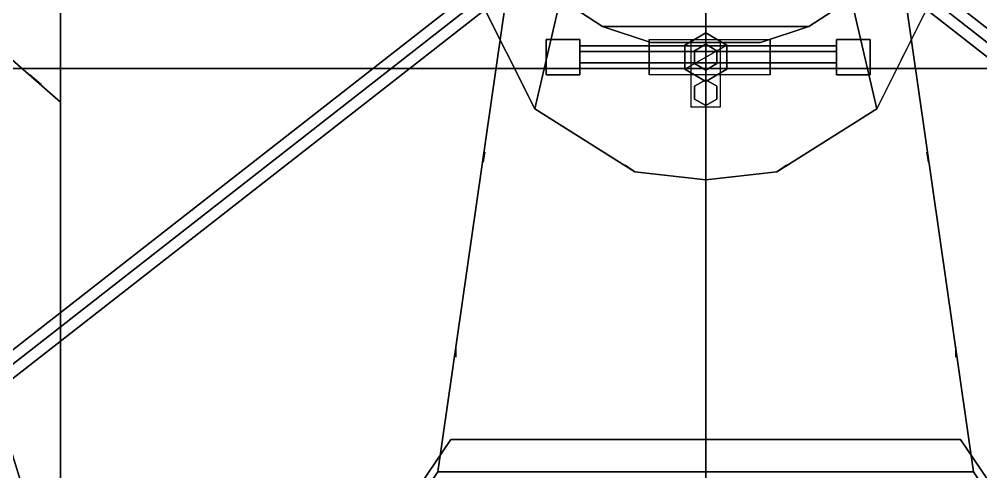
# Model space of a CAD drawing. Header units: millimetres. Extents: x -15 to 15, y -108 to 101.
# Drawn here: x -4.26 to 1.7, y -23.65 to -20.84 of the extents above; entities that cross this region are included whole.
import ezdxf

# ---------------------------------------------------------------- set-up
doc = ezdxf.new("R2010")
doc.units = ezdxf.units.MM
for name, color, linetype in [('citadelle', 3, 'Continuous'), ('platforms', 6, 'Continuous'), ('railings', 6, 'Continuous'), ('railings_mirrored', 6, 'Continuous'), ('rangefinders', 2, 'Continuous'), ('superstructure', 4, 'Continuous')]:
    doc.layers.add(name, color=color, linetype=linetype)

msp = doc.modelspace()

# ---------------------------------------------------------------- linework, layer by layer
for points in [[(-6.59, -15.27, -9.44), (0, -15.27, -9.55), (0, -21.15, -9.55), (-5.04, -21.15, -9.44)], [(5.04, -21.15, -9.44), (0, -21.15, -9.55), (0, -15.27, -9.55), (6.59, -15.27, -9.44)], [(-6.52, -21.15, -9.34), (-5.04, -21.15, -9.44), (-3.22, -27.03, -9.44), (-4.77, -27.03, -9.34)], [(-5.04, -21.15, -9.44), (0, -21.15, -9.55), (0, -27.03, -9.55), (-3.22, -27.03, -9.44)], [(3.22, -27.03, -9.44), (0, -27.03, -9.55), (0, -21.15, -9.55), (5.04, -21.15, -9.44)]]:
    msp.add_3dface(points)
at = {"layer": 'citadelle'}
msp.add_3dface([(12.11, -12.91, 4.59), (-12.11, -12.91, 4.59), (-11.83, -24.43, 4.59), (11.83, -24.43, 4.59)], dxfattribs=at)
at = {"layer": 'platforms'}
for points in [[(-1.41, -20.7, 22.68), (-1.06, -21.4, 22.68), (0, -16.85, 22.68), (-1.84, -20.17, 22.68)], [(0, -16.85, 22.53), (-1.06, -21.4, 22.53), (-1.41, -20.7, 22.53), (-1.84, -20.17, 22.53)], [(0, -16.85, 22.53), (0, -21.84, 22.53), (-0.44, -21.79, 22.53), (-1.06, -21.4, 22.53)], [(-0.44, -21.79, 22.68), (0, -21.84, 22.68), (0, -16.85, 22.68), (-1.06, -21.4, 22.68)], [(0, -16.85, 22.68), (0, -21.84, 22.68), (0.44, -21.79, 22.68), (1.06, -21.4, 22.68)], [(0.44, -21.79, 22.53), (0, -21.84, 22.53), (0, -16.85, 22.53), (1.06, -21.4, 22.53)], [(0, -16.85, 22.68), (1.06, -21.4, 22.68), (1.41, -20.7, 22.68), (1.84, -20.17, 22.68)], [(1.41, -20.7, 22.53), (1.06, -21.4, 22.53), (0, -16.85, 22.53), (1.84, -20.17, 22.53)], [(-4.55, -20.88, 12.63), (-4, -21.36, 12.63), (-4, -18.15, 12.63), (-4.55, -18.66, 12.63)], [(-4, -18.15, 12.48), (-4, -21.36, 12.48), (-4.55, -20.88, 12.48), (-4.55, -18.66, 12.48)], [(0, -18.15, 12.48), (0, -39.75, 12.48), (-4, -31.47, 12.48), (-4, -18.15, 12.48)], [(-4, -18.15, 12.63), (-4, -31.47, 12.63), (4, -31.47, 12.63), (4, -18.15, 12.63)], [(4, -31.47, 12.48), (0, -39.75, 12.48), (0, -18.15, 12.48), (4, -18.15, 12.48)], [(-0.94, -18.65, 16.94), (-1.66, -23.65, 16.94), (1.66, -23.65, 16.94), (0.94, -18.65, 16.94)], [(1.66, -23.65, 16.79), (-1.66, -23.65, 16.79), (-0.94, -18.65, 16.79), (0.94, -18.65, 16.79)], [(-0.94, -18.65, 16.79), (-1.66, -23.65, 16.79), (-1.66, -23.65, 16.94), (-0.94, -18.65, 16.94)], [(0.94, -18.65, 16.94), (1.66, -23.65, 16.94), (1.66, -23.65, 16.79), (0.94, -18.65, 16.79)], [(-1.12, -20.5, 29.47), (-1.1631, -20.4448, 29.4), (-7.2229, -25.1793, 29.4), (-7.1798, -25.2344, 29.47)], [(-1.1631, -20.4448, 29.4), (-1.12, -20.5, 29.33), (-7.1798, -25.2344, 29.33), (-7.2229, -25.1793, 29.4)], [(1.12, -20.5, 29.33), (1.1631, -20.4448, 29.4), (7.2229, -25.1793, 29.4), (7.1798, -25.2344, 29.33)], [(1.1631, -20.4448, 29.4), (1.12, -20.5, 29.47), (7.1798, -25.2344, 29.47), (7.2229, -25.1793, 29.4)], [(-1.12, -20.5, 29.33), (-1.0769, -20.5552, 29.4), (-7.1367, -25.2896, 29.4), (-7.1798, -25.2344, 29.33)], [(-1.0769, -20.5552, 29.4), (-1.12, -20.5, 29.47), (-7.1798, -25.2344, 29.47), (-7.1367, -25.2896, 29.4)], [(1.12, -20.5, 29.47), (1.0769, -20.5552, 29.4), (7.1367, -25.2896, 29.4), (7.1798, -25.2344, 29.47)], [(1.0769, -20.5552, 29.4), (1.12, -20.5, 29.33), (7.1798, -25.2344, 29.33), (7.1367, -25.2896, 29.4)], [(-0.99, -20.66, 29.48), (-0.64, -20.89, 29.48), (0.64, -20.89, 29.48), (0.99, -20.66, 29.48)], [(0.64, -20.89, 29.33), (-0.64, -20.89, 29.33), (-0.99, -20.66, 29.33), (0.99, -20.66, 29.33)], [(-0.99, -20.66, 29.33), (-0.64, -20.89, 29.33), (-0.64, -20.89, 29.48), (-0.99, -20.66, 29.48)], [(0.99, -20.66, 29.48), (0.64, -20.89, 29.48), (0.64, -20.89, 29.33), (0.99, -20.66, 29.33)], [(-1.41, -20.7, 22.53), (-1.06, -21.4, 22.53), (-1.06, -21.4, 22.68), (-1.41, -20.7, 22.68)], [(1.41, -20.7, 22.68), (1.06, -21.4, 22.68), (1.06, -21.4, 22.53), (1.41, -20.7, 22.53)], [(-4.55, -20.88, 12.48), (-4, -21.36, 12.48), (-4, -21.36, 12.63), (-4.55, -20.88, 12.63)], [(-0.64, -20.89, 29.48), (-0.34, -20.99, 29.48), (0.34, -20.99, 29.48), (0.64, -20.89, 29.48)], [(0.34, -20.99, 29.33), (-0.34, -20.99, 29.33), (-0.64, -20.89, 29.33), (0.64, -20.89, 29.33)], [(-0.64, -20.89, 29.33), (-0.34, -20.99, 29.33), (-0.34, -20.99, 29.48), (-0.64, -20.89, 29.48)], [(0.64, -20.89, 29.48), (0.34, -20.99, 29.48), (0.34, -20.99, 29.33), (0.64, -20.89, 29.33)], [(0.34, -20.99, 29.48), (-0.34, -20.99, 29.48), (-0.34, -20.99, 29.33), (0.34, -20.99, 29.33)], [(-4, -21.36, 12.48), (-4, -31.47, 12.48), (-4, -31.47, 12.63), (-4, -21.36, 12.63)], [(-1.06, -21.4, 22.53), (-0.44, -21.79, 22.53), (-0.44, -21.79, 22.68), (-1.06, -21.4, 22.68)], [(1.06, -21.4, 22.68), (0.44, -21.79, 22.68), (0.44, -21.79, 22.53), (1.06, -21.4, 22.53)], [(-0.44, -21.79, 22.53), (0, -21.84, 22.53), (0, -21.84, 22.68), (-0.44, -21.79, 22.68)], [(0.44, -21.79, 22.68), (0, -21.84, 22.68), (0, -21.84, 22.53), (0.44, -21.79, 22.53)], [(2.57, -25, 16.79), (-2.57, -25, 16.79), (-1.66, -23.65, 16.79), (1.66, -23.65, 16.79)], [(-1.66, -23.65, 16.94), (-2.57, -25, 16.94), (2.57, -25, 16.94), (1.66, -23.65, 16.94)], [(-1.66, -23.65, 16.79), (-2.57, -25, 16.79), (-2.57, -25, 16.94), (-1.66, -23.65, 16.94)], [(1.66, -23.65, 16.94), (2.57, -25, 16.94), (2.57, -25, 16.79), (1.66, -23.65, 16.79)]]:
    msp.add_3dface(points, dxfattribs=at)
at = {"layer": 'railings'}
for points in [[(-1.66, -23.65, 17.98), (-0.94, -18.65, 17.98), (-0.94, -18.65, 17.91), (-1.66, -23.65, 17.91)], [(-1.66, -23.65, 17.91), (-0.94, -18.65, 17.91), (-0.94, -18.65, 17.98), (-1.66, -23.65, 17.98)], [(-1.66, -23.65, 17.59), (-0.94, -18.65, 17.59), (-0.94, -18.65, 17.66), (-1.66, -23.65, 17.66)], [(-1.66, -23.65, 17.66), (-0.94, -18.65, 17.66), (-0.94, -18.65, 17.59), (-1.66, -23.65, 17.59)], [(-1.66, -23.65, 17.3), (-0.94, -18.65, 17.3), (-0.94, -18.65, 17.23), (-1.66, -23.65, 17.23)], [(-1.66, -23.65, 17.23), (-0.94, -18.65, 17.23), (-0.94, -18.65, 17.3), (-1.66, -23.65, 17.3)], [(-1.06, -21.4, 23.72), (-1.41, -20.7, 23.72), (-1.41, -20.7, 23.65), (-1.06, -21.4, 23.65)], [(-1.06, -21.4, 23.65), (-1.41, -20.7, 23.65), (-1.41, -20.7, 23.72), (-1.06, -21.4, 23.72)], [(-1.06, -21.4, 23.33), (-1.41, -20.7, 23.33), (-1.41, -20.7, 23.4), (-1.06, -21.4, 23.4)], [(-1.06, -21.4, 23.4), (-1.41, -20.7, 23.4), (-1.41, -20.7, 23.33), (-1.06, -21.4, 23.33)], [(-1.06, -21.4, 23.04), (-1.41, -20.7, 23.04), (-1.41, -20.7, 22.97), (-1.06, -21.4, 22.97)], [(-1.06, -21.4, 22.97), (-1.41, -20.7, 22.97), (-1.41, -20.7, 23.04), (-1.06, -21.4, 23.04)], [(-4, -21.36, 13.6), (-4.55, -20.88, 13.6), (-4.55, -20.88, 13.67), (-4, -21.36, 13.67)], [(-4, -21.36, 13.67), (-4.55, -20.88, 13.67), (-4.55, -20.88, 13.6), (-4, -21.36, 13.6)], [(-4, -21.36, 13.35), (-4.55, -20.88, 13.35), (-4.55, -20.88, 13.28), (-4, -21.36, 13.28)], [(-4, -21.36, 13.28), (-4.55, -20.88, 13.28), (-4.55, -20.88, 13.35), (-4, -21.36, 13.35)], [(-4, -21.36, 12.92), (-4.55, -20.88, 12.92), (-4.55, -20.88, 12.99), (-4, -21.36, 12.99)], [(-4, -21.36, 12.99), (-4.55, -20.88, 12.99), (-4.55, -20.88, 12.92), (-4, -21.36, 12.92)], [(-1.23, -21.06, 22.68), (-1.23, -21.06, 23.65), (-1.21, -21.1, 23.65), (-1.21, -21.1, 22.68)], [(-1.21, -21.1, 22.68), (-1.21, -21.1, 23.65), (-1.23, -21.06, 23.65), (-1.23, -21.06, 22.68)], [(-4.19, -21.19, 12.63), (-4.19, -21.19, 13.6), (-4.12, -21.25, 13.6), (-4.12, -21.25, 12.63)], [(-4.12, -21.25, 12.63), (-4.12, -21.25, 13.6), (-4.19, -21.19, 13.6), (-4.19, -21.19, 12.63)], [(-4, -30.25, 13.6), (-4, -21.36, 13.6), (-4, -21.36, 13.67), (-4, -30.25, 13.67)], [(-4, -30.25, 13.67), (-4, -21.36, 13.67), (-4, -21.36, 13.6), (-4, -30.25, 13.6)], [(-4, -30.25, 13.35), (-4, -21.36, 13.35), (-4, -21.36, 13.28), (-4, -30.25, 13.28)], [(-4, -30.25, 13.28), (-4, -21.36, 13.28), (-4, -21.36, 13.35), (-4, -30.25, 13.35)], [(-4, -30.25, 12.92), (-4, -21.36, 12.92), (-4, -21.36, 12.99), (-4, -30.25, 12.99)], [(-4, -30.25, 12.99), (-4, -21.36, 12.99), (-4, -21.36, 12.92), (-4, -30.25, 12.92)], [(-0.44, -21.79, 23.65), (-1.06, -21.4, 23.65), (-1.06, -21.4, 23.72), (-0.44, -21.79, 23.72)], [(-0.44, -21.79, 23.72), (-1.06, -21.4, 23.72), (-1.06, -21.4, 23.65), (-0.44, -21.79, 23.65)], [(-0.44, -21.79, 23.4), (-1.06, -21.4, 23.4), (-1.06, -21.4, 23.33), (-0.44, -21.79, 23.33)], [(-0.44, -21.79, 23.33), (-1.06, -21.4, 23.33), (-1.06, -21.4, 23.4), (-0.44, -21.79, 23.4)], [(-0.44, -21.79, 22.97), (-1.06, -21.4, 22.97), (-1.06, -21.4, 23.04), (-0.44, -21.79, 23.04)], [(-0.44, -21.79, 23.04), (-1.06, -21.4, 23.04), (-1.06, -21.4, 22.97), (-0.44, -21.79, 22.97)], [(-1.37, -21.67, 16.94), (-1.37, -21.67, 17.91), (-1.38, -21.73, 17.91), (-1.38, -21.73, 16.94)], [(-1.38, -21.73, 16.94), (-1.38, -21.73, 17.91), (-1.37, -21.67, 17.91), (-1.37, -21.67, 16.94)], [(-0.44, -21.79, 22.68), (-0.44, -21.79, 23.65), (-0.5, -21.75, 23.65), (-0.5, -21.75, 22.68)], [(-0.5, -21.75, 22.68), (-0.5, -21.75, 23.65), (-0.44, -21.79, 23.65), (-0.44, -21.79, 22.68)], [(0, -21.84, 23.65), (-0.44, -21.79, 23.65), (-0.44, -21.79, 23.72), (0, -21.84, 23.72)], [(0, -21.84, 23.72), (-0.44, -21.79, 23.72), (-0.44, -21.79, 23.65), (0, -21.84, 23.65)], [(0, -21.84, 23.4), (-0.44, -21.79, 23.4), (-0.44, -21.79, 23.33), (0, -21.84, 23.33)], [(0, -21.84, 23.33), (-0.44, -21.79, 23.33), (-0.44, -21.79, 23.4), (0, -21.84, 23.4)], [(0, -21.84, 22.97), (-0.44, -21.79, 22.97), (-0.44, -21.79, 23.04), (0, -21.84, 23.04)], [(0, -21.84, 23.04), (-0.44, -21.79, 23.04), (-0.44, -21.79, 22.97), (0, -21.84, 22.97)], [(-4, -21.94, 12.63), (-4, -21.94, 13.6), (-4, -21.88, 13.6), (-4, -21.88, 12.63)], [(-4, -21.88, 12.63), (-4, -21.88, 13.6), (-4, -21.94, 13.6), (-4, -21.94, 12.63)], [(-4, -22.56, 12.63), (-4, -22.56, 13.6), (-4, -22.62, 13.6), (-4, -22.62, 12.63)], [(-4, -22.62, 12.63), (-4, -22.62, 13.6), (-4, -22.56, 13.6), (-4, -22.56, 12.63)], [(-1.55, -22.94, 16.94), (-1.55, -22.94, 17.91), (-1.55, -22.88, 17.91), (-1.55, -22.88, 16.94)], [(-1.55, -22.88, 16.94), (-1.55, -22.88, 17.91), (-1.55, -22.94, 17.91), (-1.55, -22.94, 16.94)], [(-4, -23.44, 12.63), (-4, -23.44, 13.6), (-4, -23.38, 13.6), (-4, -23.38, 12.63)], [(-4, -23.38, 12.63), (-4, -23.38, 13.6), (-4, -23.44, 13.6), (-4, -23.44, 12.63)]]:
    msp.add_3dface(points, dxfattribs=at)
at = {"layer": 'railings_mirrored'}
for points in [[(1.66, -23.65, 17.23), (0.94, -18.65, 17.23), (0.94, -18.65, 17.3), (1.66, -23.65, 17.3)], [(1.66, -23.65, 17.3), (0.94, -18.65, 17.3), (0.94, -18.65, 17.23), (1.66, -23.65, 17.23)], [(1.66, -23.65, 17.66), (0.94, -18.65, 17.66), (0.94, -18.65, 17.59), (1.66, -23.65, 17.59)], [(1.66, -23.65, 17.59), (0.94, -18.65, 17.59), (0.94, -18.65, 17.66), (1.66, -23.65, 17.66)], [(1.66, -23.65, 17.91), (0.94, -18.65, 17.91), (0.94, -18.65, 17.98), (1.66, -23.65, 17.98)], [(1.66, -23.65, 17.98), (0.94, -18.65, 17.98), (0.94, -18.65, 17.91), (1.66, -23.65, 17.91)], [(1.06, -21.4, 22.97), (1.41, -20.7, 22.97), (1.41, -20.7, 23.04), (1.06, -21.4, 23.04)], [(1.06, -21.4, 23.04), (1.41, -20.7, 23.04), (1.41, -20.7, 22.97), (1.06, -21.4, 22.97)], [(1.06, -21.4, 23.4), (1.41, -20.7, 23.4), (1.41, -20.7, 23.33), (1.06, -21.4, 23.33)], [(1.06, -21.4, 23.33), (1.41, -20.7, 23.33), (1.41, -20.7, 23.4), (1.06, -21.4, 23.4)], [(1.06, -21.4, 23.65), (1.41, -20.7, 23.65), (1.41, -20.7, 23.72), (1.06, -21.4, 23.72)], [(1.06, -21.4, 23.72), (1.41, -20.7, 23.72), (1.41, -20.7, 23.65), (1.06, -21.4, 23.65)], [(1.21, -21.1, 22.68), (1.21, -21.1, 23.65), (1.23, -21.06, 23.65), (1.23, -21.06, 22.68)], [(1.23, -21.06, 22.68), (1.23, -21.06, 23.65), (1.21, -21.1, 23.65), (1.21, -21.1, 22.68)], [(0.44, -21.79, 23.04), (1.06, -21.4, 23.04), (1.06, -21.4, 22.97), (0.44, -21.79, 22.97)], [(0.44, -21.79, 22.97), (1.06, -21.4, 22.97), (1.06, -21.4, 23.04), (0.44, -21.79, 23.04)], [(0.44, -21.79, 23.33), (1.06, -21.4, 23.33), (1.06, -21.4, 23.4), (0.44, -21.79, 23.4)], [(0.44, -21.79, 23.4), (1.06, -21.4, 23.4), (1.06, -21.4, 23.33), (0.44, -21.79, 23.33)], [(0.44, -21.79, 23.72), (1.06, -21.4, 23.72), (1.06, -21.4, 23.65), (0.44, -21.79, 23.65)], [(0.44, -21.79, 23.65), (1.06, -21.4, 23.65), (1.06, -21.4, 23.72), (0.44, -21.79, 23.72)], [(1.38, -21.73, 16.94), (1.38, -21.73, 17.91), (1.37, -21.67, 17.91), (1.37, -21.67, 16.94)], [(1.37, -21.67, 16.94), (1.37, -21.67, 17.91), (1.38, -21.73, 17.91), (1.38, -21.73, 16.94)], [(0.5, -21.75, 22.68), (0.5, -21.75, 23.65), (0.44, -21.79, 23.65), (0.44, -21.79, 22.68)], [(0.44, -21.79, 22.68), (0.44, -21.79, 23.65), (0.5, -21.75, 23.65), (0.5, -21.75, 22.68)], [(0, -21.84, 23.04), (0.44, -21.79, 23.04), (0.44, -21.79, 22.97), (0, -21.84, 22.97)], [(0, -21.84, 22.97), (0.44, -21.79, 22.97), (0.44, -21.79, 23.04), (0, -21.84, 23.04)], [(0, -21.84, 23.33), (0.44, -21.79, 23.33), (0.44, -21.79, 23.4), (0, -21.84, 23.4)], [(0, -21.84, 23.4), (0.44, -21.79, 23.4), (0.44, -21.79, 23.33), (0, -21.84, 23.33)], [(0, -21.84, 23.72), (0.44, -21.79, 23.72), (0.44, -21.79, 23.65), (0, -21.84, 23.65)], [(0, -21.84, 23.65), (0.44, -21.79, 23.65), (0.44, -21.79, 23.72), (0, -21.84, 23.72)], [(1.55, -22.88, 16.94), (1.55, -22.88, 17.91), (1.55, -22.94, 17.91), (1.55, -22.94, 16.94)], [(1.55, -22.94, 16.94), (1.55, -22.94, 17.91), (1.55, -22.88, 17.91), (1.55, -22.88, 16.94)]]:
    msp.add_3dface(points, dxfattribs=at)
at = {"layer": 'rangefinders'}
for points in [[(0, -20.91, 23.26), (0, -20.58, 23.37), (0, -20.49, 23.37), (0, -20.91, 23.19)], [(0, -21, 23.26), (0, -20.91, 23.26), (0, -20.91, 23.19), (0, -21, 23.19)], [(-0.99, -20.97, 24.31), (-0.99, -21.19, 24.31), (-0.78, -21.19, 24.31), (-0.78, -20.97, 24.31)], [(-0.78, -20.97, 24.09), (-0.99, -20.97, 24.09), (-0.99, -20.97, 24.31), (-0.78, -20.97, 24.31)], [(-0.99, -20.97, 24.09), (-0.99, -21.19, 24.09), (-0.99, -21.19, 24.31), (-0.99, -20.97, 24.31)], [(-0.78, -21.19, 24.09), (-0.99, -21.19, 24.09), (-0.99, -20.97, 24.09), (-0.78, -20.97, 24.09)], [(-0.78, -20.97, 24.31), (-0.78, -21.19, 24.31), (-0.78, -21.19, 24.09), (-0.78, -20.97, 24.09)], [(0.4, -21.19, 23.91), (-0.35, -21.19, 23.91), (-0.35, -20.97, 23.91), (0.4, -20.97, 23.91)], [(-0.35, -21.19, 23.91), (-0.35, -21.19, 24.36), (-0.35, -20.97, 24.36), (-0.35, -20.97, 23.91)], [(0, -20.93, 22.68), (-0.1299, -21.005, 22.68), (-0.1299, -21.005, 23.11), (0, -20.93, 23.11)], [(0, -20.93, 23.11), (-0.1299, -21.005, 23.11), (-0.1299, -21.155, 23.11), (0.1299, -21.005, 23.11)], [(0.09, -21.39, 23.74), (-0.09, -21.39, 23.74), (-0.09, -20.97, 23.74), (0.09, -20.97, 23.74)], [(0.09, -21.39, 23.53), (-0.09, -21.39, 23.53), (-0.09, -20.97, 23.53), (0.09, -20.97, 23.53)], [(0.1299, -21.005, 22.68), (0, -20.93, 22.68), (0, -20.93, 23.11), (0.1299, -21.005, 23.11)], [(0.4, -21.19, 23.91), (0.4, -21.19, 24.36), (0.4, -20.97, 24.36), (0.4, -20.97, 23.91)], [(1.02, -20.97, 24.09), (0.81, -20.97, 24.09), (0.81, -20.97, 24.31), (1.02, -20.97, 24.31)], [(0.81, -20.97, 24.09), (0.81, -21.19, 24.09), (0.81, -21.19, 24.31), (0.81, -20.97, 24.31)], [(1.02, -21.19, 24.09), (0.81, -21.19, 24.09), (0.81, -20.97, 24.09), (1.02, -20.97, 24.09)], [(0.81, -20.97, 24.31), (0.81, -21.19, 24.31), (1.02, -21.19, 24.31), (1.02, -20.97, 24.31)], [(1.02, -20.97, 24.31), (1.02, -21.19, 24.31), (1.02, -21.19, 24.09), (1.02, -20.97, 24.09)], [(0.81, -21.045, 24.2606), (0.81, -21.01, 24.2), (-0.78, -21.01, 24.2), (-0.78, -21.045, 24.2606)], [(0.81, -21.01, 24.2), (0.81, -21.045, 24.1394), (-0.78, -21.045, 24.1394), (-0.78, -21.01, 24.2)], [(-0.1299, -21.005, 22.68), (-0.1299, -21.155, 22.68), (-0.1299, -21.155, 23.11), (-0.1299, -21.005, 23.11)], [(0.1299, -21.005, 23.11), (-0.1299, -21.155, 23.11), (0, -21.23, 23.11), (0.1299, -21.155, 23.11)], [(0, -21, 23.11), (-0.0693, -21.04, 23.11), (-0.0693, -21.04, 23.91), (0, -21, 23.91)], [(-0.0693, -21.04, 23.11), (-0.0693, -21.12, 23.11), (-0.0693, -21.12, 23.91), (-0.0693, -21.04, 23.91)], [(0.0693, -21.04, 23.11), (0, -21, 23.11), (0, -21, 23.91), (0.0693, -21.04, 23.91)], [(0.0693, -21.12, 23.11), (0.0693, -21.04, 23.11), (0.0693, -21.04, 23.91), (0.0693, -21.12, 23.91)], [(0.1299, -21.155, 22.68), (0.1299, -21.005, 22.68), (0.1299, -21.005, 23.11), (0.1299, -21.155, 23.11)], [(0.81, -21.115, 24.2606), (0.81, -21.045, 24.2606), (-0.78, -21.045, 24.2606), (-0.78, -21.115, 24.2606)], [(0.81, -21.045, 24.1394), (0.81, -21.115, 24.1394), (-0.78, -21.115, 24.1394), (-0.78, -21.045, 24.1394)], [(0.81, -21.15, 24.2), (0.81, -21.115, 24.2606), (-0.78, -21.115, 24.2606), (-0.78, -21.15, 24.2)], [(0.81, -21.115, 24.1394), (0.81, -21.15, 24.2), (-0.78, -21.15, 24.2), (-0.78, -21.115, 24.1394)], [(-0.1299, -21.155, 22.68), (0, -21.23, 22.68), (0, -21.23, 23.11), (-0.1299, -21.155, 23.11)], [(-0.0693, -21.12, 23.11), (0, -21.16, 23.11), (0, -21.16, 23.91), (-0.0693, -21.12, 23.91)], [(0, -21.16, 23.11), (0.0693, -21.12, 23.11), (0.0693, -21.12, 23.91), (0, -21.16, 23.91)], [(0, -21.23, 22.68), (0.1299, -21.155, 22.68), (0.1299, -21.155, 23.11), (0, -21.23, 23.11)], [(-0.78, -21.19, 24.31), (-0.99, -21.19, 24.31), (-0.99, -21.19, 24.09), (-0.78, -21.19, 24.09)], [(0, -21.22, 23.44), (-0.0693, -21.26, 23.44), (-0.0693, -21.26, 23.85), (0, -21.22, 23.85)], [(0, -21.38, 23.85), (0, -21.22, 23.85), (-0.0693, -21.26, 23.85), (-0.0693, -21.34, 23.85)], [(0, -21.22, 23.44), (0, -21.38, 23.44), (-0.0693, -21.34, 23.44), (-0.0693, -21.26, 23.44)], [(0.0693, -21.26, 23.44), (0, -21.22, 23.44), (0, -21.22, 23.85), (0.0693, -21.26, 23.85)], [(0.0693, -21.34, 23.85), (0.0693, -21.26, 23.85), (0, -21.22, 23.85), (0, -21.38, 23.85)], [(0.0693, -21.26, 23.44), (0.0693, -21.34, 23.44), (0, -21.38, 23.44), (0, -21.22, 23.44)], [(1.02, -21.19, 24.31), (0.81, -21.19, 24.31), (0.81, -21.19, 24.09), (1.02, -21.19, 24.09)], [(-0.0693, -21.26, 23.44), (-0.0693, -21.34, 23.44), (-0.0693, -21.34, 23.85), (-0.0693, -21.26, 23.85)], [(0.0693, -21.34, 23.44), (0.0693, -21.26, 23.44), (0.0693, -21.26, 23.85), (0.0693, -21.34, 23.85)], [(-0.0693, -21.34, 23.44), (0, -21.38, 23.44), (0, -21.38, 23.85), (-0.0693, -21.34, 23.85)], [(0, -21.38, 23.44), (0.0693, -21.34, 23.44), (0.0693, -21.34, 23.85), (0, -21.38, 23.85)]]:
    msp.add_3dface(points, dxfattribs=at)
at = {"layer": 'superstructure'}
for points in [[(-2.5, -24.81, 16.79), (-1.58, -23.45, 16.79), (-1.58, -23.45, 4.59), (-2.5, -24.81, 4.59)], [(-1.58, -23.45, 16.79), (1.58, -23.45, 16.79), (1.58, -23.45, 4.59), (-1.58, -23.45, 4.59)], [(2.5, -24.81, 4.59), (1.58, -23.45, 4.59), (1.58, -23.45, 16.79), (2.5, -24.81, 16.79)]]:
    msp.add_3dface(points, dxfattribs=at)

doc.saveas('drawing.dxf')
